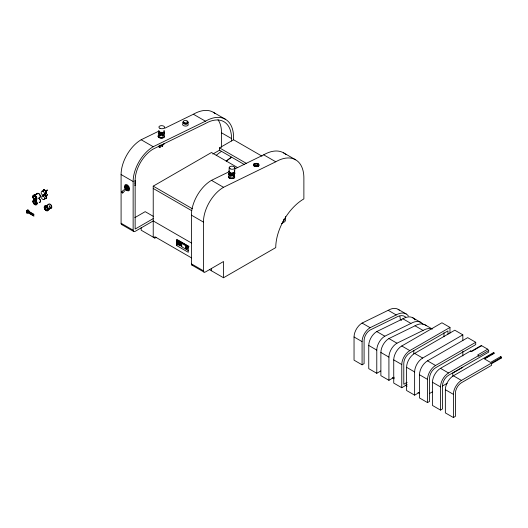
<?xml version="1.0" encoding="UTF-8"?>
<svg xmlns="http://www.w3.org/2000/svg" width="528" height="528" viewBox="0 0 528 528"><rect width="100%" height="100%" fill="white"/><g stroke="black" fill="none" stroke-linecap="round" stroke-linejoin="round"><path stroke-width="0.79" d="M126.535 186.701C128.548 187.823 127.367 192.113 126.845 187.453C127.591 188.06 127.664 190.232 126.265 189.519C125.4 189.123 127.697 190.245 127.69 188.998C127.631 184.754 123.242 187.453 127.116 189.328C125.519 188.252 125.235 186.371 126.509 188.991M163.475 131.776L164.637 132.442L163.739 135.089L160.578 135.439L158.261 134.099L159.152 131.452L159.166 132.442M160.149 145.16L159.832 147.589L159.113 147.173L159.185 145.622M159.878 146.903L159.317 146.797C158.763 145.292 160.571 146.355 159.357 145.939M159.674 147.008L159.72 146.15M159.832 147.589L159.951 145.266M160.578 135.439L160.624 134.482L158.308 133.142M162.083 145.781L161.72 145.576L162.083 145.781L162.122 144.923M162.518 144.712L162.439 146.263L161.515 145.946L162.241 146.368L162.314 144.817M163.739 135.089L164.637 132.442M233.759 172.306L234.92 172.973L234.029 175.619L230.861 175.969L228.545 174.629L229.436 171.983M229.007 171.673L229.205 167.739M230.861 175.969L230.908 175.012L228.591 173.672M234.029 175.619L234.92 172.973M234.67 171.64L234.868 167.706M27.146 212.692A1.511 0.871 -60 0 1 26.638 212.738L26.651 210.995M126.317 186.826C127.354 187.103 128.238 190.1 126.482 189.4C128.977 190.087 126.172 184.886 125.176 187.308M125.176 187.321C125.737 190.298 124.337 186.16 126.35 186.509C128.291 186.767 127.598 191.169 127.763 187.81M27.027 210.784L27.284 210.335M33.858 216.091L27.878 212.639M128.02 188.674L128.04 188.496M41.144 192.595L41.369 193.809L42.286 194.641M125.611 187.07L125.855 188.291M127.043 187.704L127.202 188.318L126.667 188.225M126.344 186.516C124.1 186.206 127.09 190.549 125.743 188.357M125.4 188.813L125.308 188.654A20.255 15.279 -84.3 0 1 124.826 187.031L124.826 186.879A20.255 6.329 -43.4 0 1 125.308 185.81L125.829 185.506A20.255 6.329 -16.6 0 1 126.997 185.625L127.129 185.698A20.255 15.279 24.3 0 1 128.291 186.925L128.383 187.09A20.255 15.279 -84.3 0 1 128.865 188.714L128.891 188.806A20.255 6.329 -43.4 0 1 128.383 189.928L127.855 190.232A20.255 6.329 -16.6 0 1 126.694 190.12L126.562 190.04A20.255 15.279 24.3 0 1 125.763 189.215M125.737 185.559L125.763 185.506A20.255 6.329 -43.4 0 1 125.255 186.628L124.799 186.938M127.928 190.238L127.954 190.179A20.255 6.329 -43.4 0 1 128.436 189.116L128.891 188.806M125.545 188.8L125.4 188.562A1.577 0.911 60 0 1 125.697 186.747C125.677 186.107 124.72 188.357 125.756 188.879C123.565 185.447 128.964 187.011 127.307 189.466M26.459 211.246L26.44 211.121A1.511 0.871 -60 0 1 28.136 210.144L28.855 210.58L28.816 212.038A1.511 0.871 -60 0 1 27.119 213.022L26.552 212.705M27.08 212.975L27.119 211.517A1.511 0.871 -60 0 1 28.816 210.54L28.855 210.58M283.543 219.938L283.298 220.295M126.179 186.417L127.571 187.433L126.463 186.443L125.585 186.833L126.133 188.753L127.565 189.301L126.707 189.268M228.545 174.629L229.39 172.94M122.72 192.964L127.057 188.377L126.852 187.796L126.581 188.027M135.221 181.071L134.944 180.8M135.221 183.117L134.944 182.84M135.221 185.163L134.944 184.886M125.671 186.668L125.387 187.757L126.185 189.176M121.605 191.75L126.654 187.73M34.393 195.089L37.448 193.327M34.478 195.241L36.92 193.829M43.045 191.572A2.251 1.3 60 0 1 43.454 190.04L44.128 189.737L45.725 190.654A2.251 1.3 60 0 1 46.464 193.149A2.251 1.3 60 0 1 44.926 193.618M43.778 189.941L45.679 190.608M45.448 191.011L47.309 190.073L45.566 191.209M45.448 191.143L47.309 190.073M45.415 191.71L46.609 191.156L45.527 191.915M45.415 191.849L46.609 191.156M43.151 195.809A2.251 1.3 60 0 1 43.619 194.786L44.286 194.482L45.883 195.4A2.251 1.3 60 0 1 46.622 197.888A2.251 1.3 60 0 1 45.091 198.363M43.943 194.68L45.837 195.347M45.613 195.749L47.467 194.812L45.731 195.954M45.613 195.888L47.467 194.812M125.334 185.75L125.4 185.757A20.255 6.329 -16.6 0 0 126.562 185.876L127.057 185.632M126.628 185.876L126.694 185.948A20.255 15.279 24.3 0 0 127.855 187.176L128.357 186.998M126.628 190.113L127.129 189.869A20.255 6.329 -16.6 0 1 128.291 189.981L128.357 189.994M153.226 237.164L153.226 186.14L211.477 152.506L237.765 167.686M244.378 164.545L219.516 150.19L219.516 147.873L233.574 139.755L261.987 156.156M212.817 154.057L219.516 150.19M134.805 217.655L145.193 211.655L153.226 216.295M153.16 218.651L135.148 229.046L135.155 180.338A25.555 14.758 -60 0 1 153.226 149.035L205.451 123.526A36.92 21.318 -60 0 1 231.561 138.593L231.561 141.016M141.174 227.773L141.174 230.208L154.836 238.095L156.176 237.323M176.992 240.728L180.002 242.464L180.807 242.002L180.807 245.342L180.002 245.804L176.992 244.068L176.992 240.728L177.791 240.26M176.992 244.068L177.791 243.606M189.024 246.748L176.425 239.428L176.425 245.461L178.438 244.299M188.219 250.549L181.672 246.767L181.672 243.428L182.477 242.966M281.497 223.615L284.354 221.965A1.703 0.983 -60 0 0 285.556 219.879L285.556 216.579M209.873 269.867L223.529 277.754L275.755 247.606A39.772 22.961 -60 0 1 303.877 198.898L303.877 178.022A39.772 22.961 -60 0 0 275.755 161.786L263.703 154.829L235.019 168.841M399.346 310.213A19.886 11.477 -60 0 0 388.192 310.306L362.083 323.063A11.365 6.56 -60 0 0 354.044 336.976L354.044 360.169L362.083 364.808L364.089 363.647L364.089 340.454A8.521 4.924 -60 0 1 370.036 330.066L396.224 317.269A17.035 9.834 -60 0 1 405.781 317.196M407.128 384.635L401.768 387.724L393.736 383.084L393.736 359.891A11.365 6.56 -60 0 1 401.768 345.979L441.943 322.78L449.975 327.419L449.975 333.102M401.768 387.724L401.768 364.531A11.365 6.56 -60 0 1 409.807 350.612L449.975 327.419M415.074 319.882A19.886 11.477 -60 0 0 402.897 318.793L376.781 331.551A11.365 6.56 -60 0 0 368.749 345.464L368.749 368.656L376.781 373.296L380.8 370.979M419.311 392.443L414.625 395.149L406.593 390.509L406.593 367.316A11.365 6.56 -60 0 1 414.625 353.397L454.799 330.205L462.832 334.844L462.832 340.527M414.625 395.149L414.625 371.95A11.365 6.56 -60 0 1 422.657 358.037L462.832 334.844M426.182 325.71A19.886 11.477 -60 0 0 415.028 325.796L388.918 338.554A11.365 6.56 -60 0 0 380.879 352.473L380.879 375.665L388.918 380.305L394.271 377.21M427.522 360.842L467.696 337.649L475.728 342.289L475.728 344.606L435.554 367.798A8.521 4.917 -60 0 0 429.528 378.239L429.528 401.432L427.522 402.593L419.489 397.954L419.489 374.761A11.365 6.56 -60 0 1 427.522 360.842L435.554 365.482L475.728 342.289M407.128 382.312L403.781 384.245L403.781 363.37A8.521 4.917 -60 0 1 409.807 352.935L447.968 330.898L447.968 334.171M440.497 368.333L470.626 350.942L471.629 351.516L481.675 345.721L487.7 349.199L488.704 350.473L488.704 352.097L448.529 375.289A8.521 4.917 -60 0 0 442.504 385.73L442.504 408.923L440.497 410.084L432.465 405.445L432.465 382.252A11.365 6.56 -60 0 1 440.497 368.333L448.529 372.973L478.658 355.575L478.658 356.275L488.704 350.473M471.299 351.245L480.671 345.833L481.675 345.721M487.7 349.199L477.655 355.001L478.658 355.575M462.832 367.316L452.793 373.111L452.793 376.207M453.394 375.778L493.568 352.585L494.571 353.166L484.526 358.961L490.552 362.446L500.597 356.644L501.6 357.225L501.6 357.918L491.555 363.719L491.555 365.343L461.426 382.741A8.521 4.917 -60 0 0 455.4 393.175L455.4 416.368L453.394 417.529L445.355 412.889L445.355 389.697A11.365 6.56 -60 0 1 453.394 375.778L461.426 380.417L501.6 357.225M484.189 358.69L489.548 355.601M490.888 354.829L493.568 353.278L493.568 352.585M429.587 393.466L432.399 391.842M442.246 386.159L447.163 383.315M159.113 147.173L160.037 147.49M122.331 224.677A2.838 1.637 -60 0 1 121.09 223.252L121.09 174.544A28.406 16.401 -60 0 1 141.174 139.755L158.829 131.129M164.716 128.251L193.4 114.239A39.772 22.961 -60 0 1 215.14 113.56M191.585 243.078L153.226 220.928L135.148 231.37A2.838 1.637 -60 0 1 133.142 230.208L133.142 181.5A28.406 16.401 -60 0 1 153.226 146.711L205.451 121.196A39.772 22.961 -60 0 1 233.574 137.432L233.574 139.841M192.397 265.267A2.838 1.637 -60 0 1 191.393 263.842L191.393 215.134A28.406 16.401 -60 0 1 211.477 180.338L229.132 171.719M223.529 277.754L223.529 261.518L205.451 271.96A2.838 1.637 -60 0 1 203.445 270.798L203.445 222.09A28.406 16.401 -60 0 1 223.529 187.301L275.755 161.786M362.083 364.808L362.083 341.616A11.365 6.56 -60 0 1 370.115 327.697L396.224 314.945A19.886 11.477 -60 0 1 408.401 316.028M376.781 373.296L376.781 350.104A11.365 6.56 -60 0 1 384.82 336.191L410.929 323.433A19.886 11.477 -60 0 1 423.106 324.522M388.918 380.305L388.918 357.106A11.365 6.56 -60 0 1 396.95 343.193L423.06 330.436A19.886 11.477 -60 0 1 431.62 328.852M33.957 214.348L28.024 210.896M126.185 189.176C125.354 188.661 124.799 186.219 126.43 186.767C127.479 187.064 128.33 190.126 126.614 188.932C125.294 186.219 125.684 188.272 127.248 189.268M126.588 189.334L127.393 189.42M44.128 189.737L43.804 189.836A2.251 1.3 60 0 0 43.336 190.865M43.078 194.502L44.286 194.482M125.737 186.674L126.126 186.635M42.075 191.149L43.428 191.558A1.98 1.142 60 0 1 44.431 193.73A1.98 1.142 60 0 1 43.355 194.641M42.24 195.895L43.593 196.304A1.98 1.142 60 0 1 44.596 198.475A1.98 1.142 60 0 1 43.52 199.386L44.154 199.346M160.624 134.482L163.792 134.132M230.908 175.012L234.076 174.662M134.944 181.17L135.293 181.368L135.221 180.84M134.944 183.216L135.293 183.414L135.221 182.886M134.944 185.255L135.293 185.46L135.221 184.932M126.68 186.318L126.786 186.259A1.597 0.924 60 0 1 127.109 186.397M127.03 189.077C128.205 189.697 125.407 188.199 125.902 187.117M160.789 135.412L160.426 135.346M231.073 175.943L230.71 175.877M127.169 189.486L126.601 189.328M186.278 246.371A1.419 0.818 60 0 0 187.315 248.582L187.572 248.655A1.419 0.818 60 0 0 187.803 248.642M42.781 199.511L41.296 197.901M125.908 186.754L127.07 187.803M126.232 186.575L127.697 188.014M127.281 189.083L126.463 188.562L125.908 187.064M213.286 112.273L225.337 119.229M283.589 152.856L295.64 159.819M193.4 114.239L205.451 121.196M218.018 119.744A36.92 21.318 -60 0 1 221.516 132.799L231.561 138.593M219.516 147.873L246.51 163.456M141.174 139.755L153.226 146.711M211.477 180.338L223.529 187.301M398.132 309.316L406.171 313.955M412.837 317.81L420.869 322.45M424.967 324.812L432.333 329.063M388.192 310.306L396.224 314.945M402.897 318.793L410.929 323.433M415.028 325.796L423.06 330.436M401.577 320.357L400.237 319.585A17.035 9.834 -60 0 0 399.828 316.219M153.226 186.14L192.298 208.699M153.226 188.456L191.585 210.606M121.09 174.544L133.142 181.5M191.393 215.134L203.445 222.09M362.083 323.063L370.115 327.697M376.781 331.551L384.82 336.191M388.918 338.554L396.95 343.193M401.768 345.979L409.807 350.612M414.625 353.397L422.657 358.037M354.044 336.976L362.083 341.616M368.749 345.464L376.781 350.104M380.879 352.473L388.918 357.106M393.736 359.891L401.768 364.531M406.593 367.316L414.625 371.95M419.489 374.761L427.522 379.394L427.522 402.593M432.465 382.252L440.497 386.892L440.497 410.084M445.355 389.697L453.394 394.337L453.394 417.529M188.707 246.286L177.553 239.844L177.553 241.402M181.672 243.428L188.219 247.21M179.83 245.104L181.922 246.312M176.425 245.461L188.278 252.298L188.278 246.272M191.525 257.888L154.836 236.702L154.836 238.095M392.264 377.599L394.271 378.754M405.121 385.018L407.128 386.179M417.971 392.443L419.311 393.215M121.09 223.252L133.142 230.208M191.393 263.842L203.445 270.798M121.678 224.552L133.729 231.508M191.981 265.142L204.032 272.098M27.878 211.141L33.858 214.592M27.08 211.609L26.4 211.213L26.459 212.612L26.809 210.903M28.024 212.401L34.003 215.853M126.832 188.8L127.585 189.057L126.951 188.734M125.915 189.248L126.225 189.479A1.577 0.911 60 0 0 127.301 188.503A1.577 0.911 60 0 0 125.697 186.747M43.428 191.558L43.078 191.288A1.98 1.142 60 0 0 41.633 192.027M43.593 196.304L43.237 196.033A1.98 1.142 60 0 0 41.831 197.215M126.806 188.78L126.027 187.202M126.951 187.585L126.41 187.493L126.621 188.113M126.687 188.641L126.047 187.374M45.329 190.806L45.375 190.852A2.251 1.3 60 0 1 46.114 193.347A2.251 1.3 60 0 1 44.583 193.822M45.494 195.551L45.54 195.598A2.251 1.3 60 0 1 46.279 198.092A2.251 1.3 60 0 1 44.741 198.568M126.977 188.265L127.228 188.536L126.938 188.199M28.189 210.177L28.228 210.223A1.511 0.871 -60 0 0 26.499 211.154M26.4 212.579L26.499 212.659A1.511 0.871 -60 0 0 27.205 212.725M500.597 356.644L501.6 357.918M128.02 187.176L127.519 186.569L128.251 187.697M128.06 187.288L128.238 187.697M127.769 187.81L127.802 189.123L127.802 187.955M128.462 189.05L128.436 188.958A20.255 15.279 -84.3 0 1 127.954 187.341L127.928 187.249M125.228 186.688L125.255 186.78A20.255 15.279 -84.3 0 1 125.426 187.295M126.133 187.143L126.918 188.714L126.133 187.176M221.516 132.799L221.522 147.319M470.626 350.942L470.626 351.635M462.832 351.08L462.832 355.951M443.949 332.673L443.949 336.765M413.82 350.612L413.82 353.885M284.044 219.087L284.044 220.4A1.703 0.983 -60 0 1 282.883 221.43M211.477 268.363L211.477 270.798M180.002 242.464L180.002 245.804M37.125 194.06A2.244 1.294 60 0 1 37.283 193.71M37.534 193.479A2.244 1.294 60 0 1 39.917 195.037A2.244 1.294 60 0 1 39.448 197.472M34.993 199.373A2.244 1.294 60 0 1 33.455 197.129M33.455 196.178A2.244 1.294 60 0 1 34.993 195.703A2.244 1.294 60 0 1 36.524 197.947M36.366 199.247A2.244 1.294 60 0 1 36.115 199.485M34.993 199.511A2.416 1.399 60 0 1 33.337 197.096M33.337 196.073A2.416 1.399 60 0 1 34.993 195.565A2.416 1.399 60 0 1 36.643 197.98M36.472 199.379A2.416 1.399 60 0 1 36.201 199.63M37.006 193.961A2.416 1.399 60 0 1 39.699 194.456A2.416 1.399 60 0 1 39.514 197.624M35.6 199.881A2.416 1.399 60 0 1 33.092 197.234M33.092 196.211A2.416 1.399 60 0 1 35.6 196.462A2.416 1.399 60 0 1 35.957 199.775M33.04 196.409A2.765 1.597 60 0 1 35.818 195.967A2.765 1.597 60 0 1 36.247 199.993A2.765 1.597 60 0 1 33.106 197.03M188.146 124.298A2.838 1.511 3.7 0 1 185.044 126.047A2.838 1.511 3.7 0 1 182.952 123.697M186.945 121.4A2.838 1.511 3.7 0 1 187.856 123.618A2.838 1.511 3.7 0 1 183.711 123.724A2.838 1.511 3.7 0 1 183.52 121.486M187.724 122.43A2.27 1.208 3.7 0 1 185.236 123.829A2.27 1.208 3.7 0 1 183.566 121.955M226.321 161.198A42.61 24.598 -60 0 1 231.601 157.199A42.702 24.658 -60 0 0 226.208 161.218M258.39 164.677A2.416 1.3 3.8 0 1 258.496 165.68M258.212 165.97A2.416 1.3 3.8 0 1 256.667 166.439M256.04 166.432A2.416 1.3 3.8 0 1 254.041 165.607M253.935 164.611A2.416 1.3 3.8 0 1 254.219 164.32M255.169 163.924A2.416 1.3 3.8 0 1 255.763 163.845M256.397 163.852A2.416 1.3 3.8 0 1 257.011 163.951M258.416 165.02A2.244 1.208 3.8 0 1 258.331 165.64M258.073 165.911A2.244 1.208 3.8 0 1 256.634 166.346M256.054 166.34A2.244 1.208 3.8 0 1 254.516 165.851M258.067 164.089A2.416 1.3 3.8 0 1 256.991 166.122A2.416 1.3 3.8 0 1 253.829 164.644M253.955 164.32A2.416 1.3 3.8 0 1 255.783 163.555M256.41 163.561A2.416 1.3 3.8 0 1 257.591 163.838M256.806 163.99A1.742 0.937 3.8 0 1 257.585 165.508A1.742 0.937 3.8 0 1 254.74 165.264A1.742 0.937 3.8 0 1 255.908 163.918M256.417 163.673A2.765 1.485 3.8 0 1 258.628 165.983A2.765 1.485 3.8 0 1 253.975 165.904A2.765 1.485 3.8 0 1 255.697 163.66M230.452 172.57A1.848 1.003 2.9 0 0 230.452 173.989A1.848 1.003 2.9 0 0 233.059 174.075A1.848 1.003 2.9 0 0 233.059 172.663A2.211 1.201 2.9 0 0 233.515 172.498M230.017 172.267A2.211 1.201 2.9 0 1 229.753 171.976M234.181 170.867A2.838 1.538 2.9 0 1 234.214 172.583A2.838 1.538 2.9 0 1 231.31 173.151L230.604 172.999A2.838 1.538 2.9 0 1 229.284 170.894M233.171 176.458A1.848 1.003 2.9 0 1 231.581 177.903A1.848 1.003 2.9 0 1 229.977 176.345M233.171 175.454A3.194 1.729 2.9 0 1 234.023 178.101A3.194 1.729 2.9 0 1 229.132 177.929A3.194 1.729 2.9 0 1 229.977 175.342M233.079 175.6A3.122 1.663 3.7 0 1 233.917 178.147A3.122 1.663 3.7 0 1 229.139 177.929A3.122 1.663 3.7 0 1 229.957 175.461M232.518 172.933A1.082 0.587 2.9 0 1 232.518 173.765A1.082 0.587 2.9 0 1 230.993 173.712A1.082 0.587 2.9 0 1 230.993 172.88M44.543 193.585A1.98 1.142 60 0 0 45.962 193.037A1.98 1.142 60 0 0 44.979 190.667L44.253 190.225A1.98 1.142 60 0 0 43.237 190.753M263.703 154.829A39.772 22.961 -60 0 1 286.011 154.651M257.902 165.568A2.27 1.208 3.7 0 1 256.846 166.254M255.71 166.366A2.27 1.208 3.7 0 1 253.618 165.521A2.27 1.208 3.7 0 1 254.1 164.228M216.163 155.423A42.702 24.658 -60 0 1 221.522 151.351M127.426 188.826A1.703 0.983 60 0 1 125.954 186.985A1.597 0.924 60 0 0 127.4 189.13M126.515 185.744A1.703 0.983 60 0 1 128.278 187.612M162.776 135.01A3.122 1.663 3.7 0 1 163.614 137.557A3.122 1.663 3.7 0 1 158.836 137.346A3.122 1.663 3.7 0 1 159.654 134.871M35.152 204.257A2.416 1.399 60 0 1 33.502 200.818M33.673 200.442A2.416 1.399 60 0 1 33.944 200.185M35.152 200.31A2.416 1.399 60 0 1 36.808 202.726A2.416 1.399 60 0 1 36.01 204.488M38.372 198A2.416 1.399 60 0 1 40.471 200.607A2.416 1.399 60 0 1 39.263 202.33M35.152 204.118A2.244 1.294 60 0 1 33.62 200.924M35.152 200.449A2.244 1.294 60 0 1 36.531 202.158M36.689 202.693A2.244 1.294 60 0 1 36.689 203.643M36.531 203.993A2.244 1.294 60 0 1 36.274 204.224M40.352 201.524A2.244 1.294 60 0 1 39.23 202.178M38.821 198.33A2.244 1.294 60 0 1 40.405 201.082M35.765 204.626A2.416 1.399 60 0 1 35.35 204.587M34.907 204.395A2.416 1.399 60 0 1 33.429 200.581M33.7 200.33A2.416 1.399 60 0 1 36.115 201.722A2.416 1.399 60 0 1 36.115 204.521M33.462 202.435A2.765 1.597 60 0 1 34.98 199.934A2.765 1.597 60 0 1 36.993 204.112A2.765 1.597 60 0 1 33.772 203.082M48.437 204.653A2.416 1.399 60 0 1 51.295 205.418A2.416 1.399 60 0 1 50.53 208.283M48.556 204.758A2.244 1.294 60 0 1 48.965 204.171M50.087 204.283A2.244 1.294 60 0 1 51.625 206.527A2.244 1.294 60 0 1 50.879 208.164M47.276 210.441A2.416 1.399 60 0 1 46.867 210.395M45.217 208.93A2.416 1.399 60 0 1 44.939 208.369M45.217 206.138A2.416 1.399 60 0 1 46.867 206.58M47.276 207.016A2.416 1.399 60 0 1 48.074 208.679M48.074 209.702A2.416 1.399 60 0 1 47.903 210.078M45.052 206.521A2.244 1.294 60 0 1 46.015 206.224M46.424 206.402A2.244 1.294 60 0 1 46.834 206.699M47.216 207.101A2.244 1.294 60 0 1 47.546 207.583M47.797 208.111A2.244 1.294 60 0 1 47.956 208.646M47.388 210.467A2.416 1.399 60 0 1 45.322 209.59M44.972 209.075A2.416 1.399 60 0 1 44.695 206.534M44.972 206.283A2.416 1.399 60 0 1 47.223 207.412A2.416 1.399 60 0 1 47.659 210.217M45.111 208.468A1.742 1.01 60 0 1 46.075 206.897A1.742 1.01 60 0 1 47.342 209.53A1.742 1.01 60 0 1 45.309 208.877M44.728 206.131A2.765 1.597 60 0 1 47.249 206.666A2.765 1.597 60 0 1 48.259 210.065A2.765 1.597 60 0 1 45.916 210.124M45.045 209.035A2.765 1.597 60 0 1 44.728 208.388M44.537 207.728A2.765 1.597 60 0 1 44.537 206.56M49.718 208.824A2.251 1.3 60 0 1 48.754 209.121M46.807 205.748A2.251 1.3 60 0 1 47.216 205.168L47.89 204.864L47.566 204.963A2.251 1.3 60 0 0 47.15 205.55M49.929 208.032A2.251 1.3 60 0 0 49.137 205.979L49.48 205.781A2.251 1.3 60 0 1 50.279 207.827M49.302 208.844A1.98 1.142 60 0 1 49.005 208.916M50.226 208.27A2.251 1.3 60 0 1 48.688 208.745M44.708 198.323A1.98 1.142 60 0 0 46.127 197.782A1.98 1.142 60 0 0 45.137 195.406L44.418 194.964A1.98 1.142 60 0 0 43.402 195.492M43.501 195.611A2.251 1.3 60 0 1 43.553 195.169M43.712 194.819A2.251 1.3 60 0 1 43.969 194.581M163.066 132.35A1.848 1.003 2.9 0 1 162.532 133.65A1.848 1.003 2.9 0 1 160.057 133.386A1.848 1.003 2.9 0 1 160.162 132.04A2.211 1.201 2.9 0 1 159.727 131.736M162.281 132.284A2.211 1.201 2.9 0 1 161.146 132.29M163.898 130.337A2.838 1.538 2.9 0 1 163.931 132.053A2.838 1.538 2.9 0 1 161.027 132.62L160.321 132.469A2.838 1.538 2.9 0 1 158.994 130.37M162.888 135.927A1.848 1.003 2.9 0 1 161.291 137.372A1.848 1.003 2.9 0 1 159.694 135.815M162.888 134.924A3.194 1.729 2.9 0 1 163.739 137.57A3.194 1.729 2.9 0 1 158.849 137.399A3.194 1.729 2.9 0 1 159.694 134.812M164.01 143.279A3.194 1.729 2.9 0 1 160.109 145.266M162.406 132.535A1.082 0.587 2.9 0 1 162.089 133.294A1.082 0.587 2.9 0 1 160.644 133.142A1.082 0.587 2.9 0 1 160.71 132.356M179.87 244.088A1.419 0.818 60 0 1 178.471 242.979A1.419 0.818 60 0 1 178.735 241.52M187.651 248.787A1.419 0.818 60 0 1 187.394 248.596M125.743 188.899A1.36 0.785 60 0 1 125.671 186.985A1.36 0.785 60 0 1 127.169 188.569A1.36 0.785 60 0 1 125.974 189.143M125.387 188.701A3.531 2.039 60 0 1 126.298 184.477A3.531 2.039 60 0 1 129.637 189.367A3.531 2.039 60 0 1 125.902 189.453M121.664 192.245A0.825 0.343 47.1 0 1 121.902 191.743A0.825 0.343 47.1 0 1 122.76 192.68A0.825 0.343 47.1 0 1 122.219 192.852M453.394 394.337A11.365 6.56 -60 0 1 461.426 380.417M440.497 386.892A11.365 6.56 -60 0 1 448.529 372.973M427.522 379.394A11.365 6.56 -60 0 1 435.554 365.482M46.134 206.204L45.837 206.276A1.973 1.142 60 0 0 45.401 207.148A1.98 1.142 60 0 1 46.121 206.197M126.562 186.391L126.872 186.509L126.562 186.391M126.7 189.592L126.053 189.215L126.68 189.578M127.651 189.017L126.727 188.324L127.637 189.031M127.195 186.754L127.499 187.084L127.195 186.754M127.552 186.958L127.288 186.694L127.802 187.301L127.552 186.958M127.664 186.892L127.413 186.628A1.597 0.924 60 0 1 127.908 187.242L127.657 186.899M127.123 188.595L126.832 188.258L127.136 188.588M126.489 187.928L126.258 187.249L126.496 187.922M126.476 187.579L126.35 187.196L126.456 187.592M33.04 196.977A2.072 1.195 60 0 0 35.237 199.709A2.072 1.195 60 0 0 35.237 196.779A2.072 1.195 60 0 0 33.04 196.977M32.795 196.548A2.765 1.597 60 0 0 35.726 200.198A2.765 1.597 60 0 0 35.726 196.291A2.765 1.597 60 0 0 32.795 196.548M32.914 196.904A2.244 1.294 60 0 0 35.297 199.868A2.244 1.294 60 0 0 35.297 196.693A2.244 1.294 60 0 0 32.914 196.904M33.515 196.97A1.742 1.01 60 0 0 35.363 199.267A1.742 1.01 60 0 0 35.363 196.799A1.742 1.01 60 0 0 33.515 196.97M183.988 122.47A2.27 1.208 3.7 0 0 187.783 122.1A2.27 1.208 3.7 0 0 185.005 120.49A2.27 1.208 3.7 0 0 183.988 122.47M254.991 165.502A2.244 1.208 3.8 0 0 258.489 164.756A2.244 1.208 3.8 0 0 255.281 163.429A2.244 1.208 3.8 0 0 254.991 165.502M254.681 166.01A2.765 1.485 3.8 0 0 258.991 165.092A2.765 1.485 3.8 0 0 255.037 163.456A2.765 1.485 3.8 0 0 254.681 166.01M255.09 165.429A2.072 1.115 3.8 0 0 258.317 164.743A2.072 1.115 3.8 0 0 255.354 163.515A2.072 1.115 3.8 0 0 255.09 165.429M230.182 168.821A2.838 1.538 2.9 0 0 234.821 168.109A2.838 1.538 2.9 0 0 231.099 166.234A2.838 1.538 2.9 0 0 230.182 168.821M33.198 201.716A2.072 1.195 60 0 0 35.396 204.455A2.072 1.195 60 0 0 35.396 201.524A2.072 1.195 60 0 0 33.198 201.716M33.673 201.709A1.742 1.01 60 0 0 35.528 204.013A1.742 1.01 60 0 0 35.528 201.544A1.742 1.01 60 0 0 33.673 201.709M32.954 201.293A2.765 1.597 60 0 0 35.884 204.943A2.765 1.597 60 0 0 35.884 201.029A2.765 1.597 60 0 0 32.954 201.293M33.079 201.65A2.244 1.294 60 0 0 35.462 204.613A2.244 1.294 60 0 0 35.462 201.432A2.244 1.294 60 0 0 33.079 201.65M44.345 207.596A2.244 1.294 60 0 0 46.728 210.56A2.244 1.294 60 0 0 46.728 207.385A2.244 1.294 60 0 0 44.345 207.596M44.227 207.247A2.765 1.597 60 0 0 47.157 210.896A2.765 1.597 60 0 0 47.157 206.983A2.765 1.597 60 0 0 44.227 207.247M44.471 207.669A2.072 1.195 60 0 0 46.669 210.408A2.072 1.195 60 0 0 46.669 207.471A2.072 1.195 60 0 0 44.471 207.669M159.898 128.297A2.838 1.538 2.9 0 0 164.538 127.578A2.838 1.538 2.9 0 0 160.816 125.704A2.838 1.538 2.9 0 0 159.898 128.297M177.494 242.774A1.419 0.818 60 0 0 179.065 244.55A1.419 0.818 60 0 0 178.933 242.471A1.419 0.818 60 0 0 177.494 242.774M185.401 247.388A1.419 0.818 60 0 0 186.998 249.104A1.419 0.818 60 0 0 186.793 246.992A1.419 0.818 60 0 0 185.401 247.388"/></g></svg>
